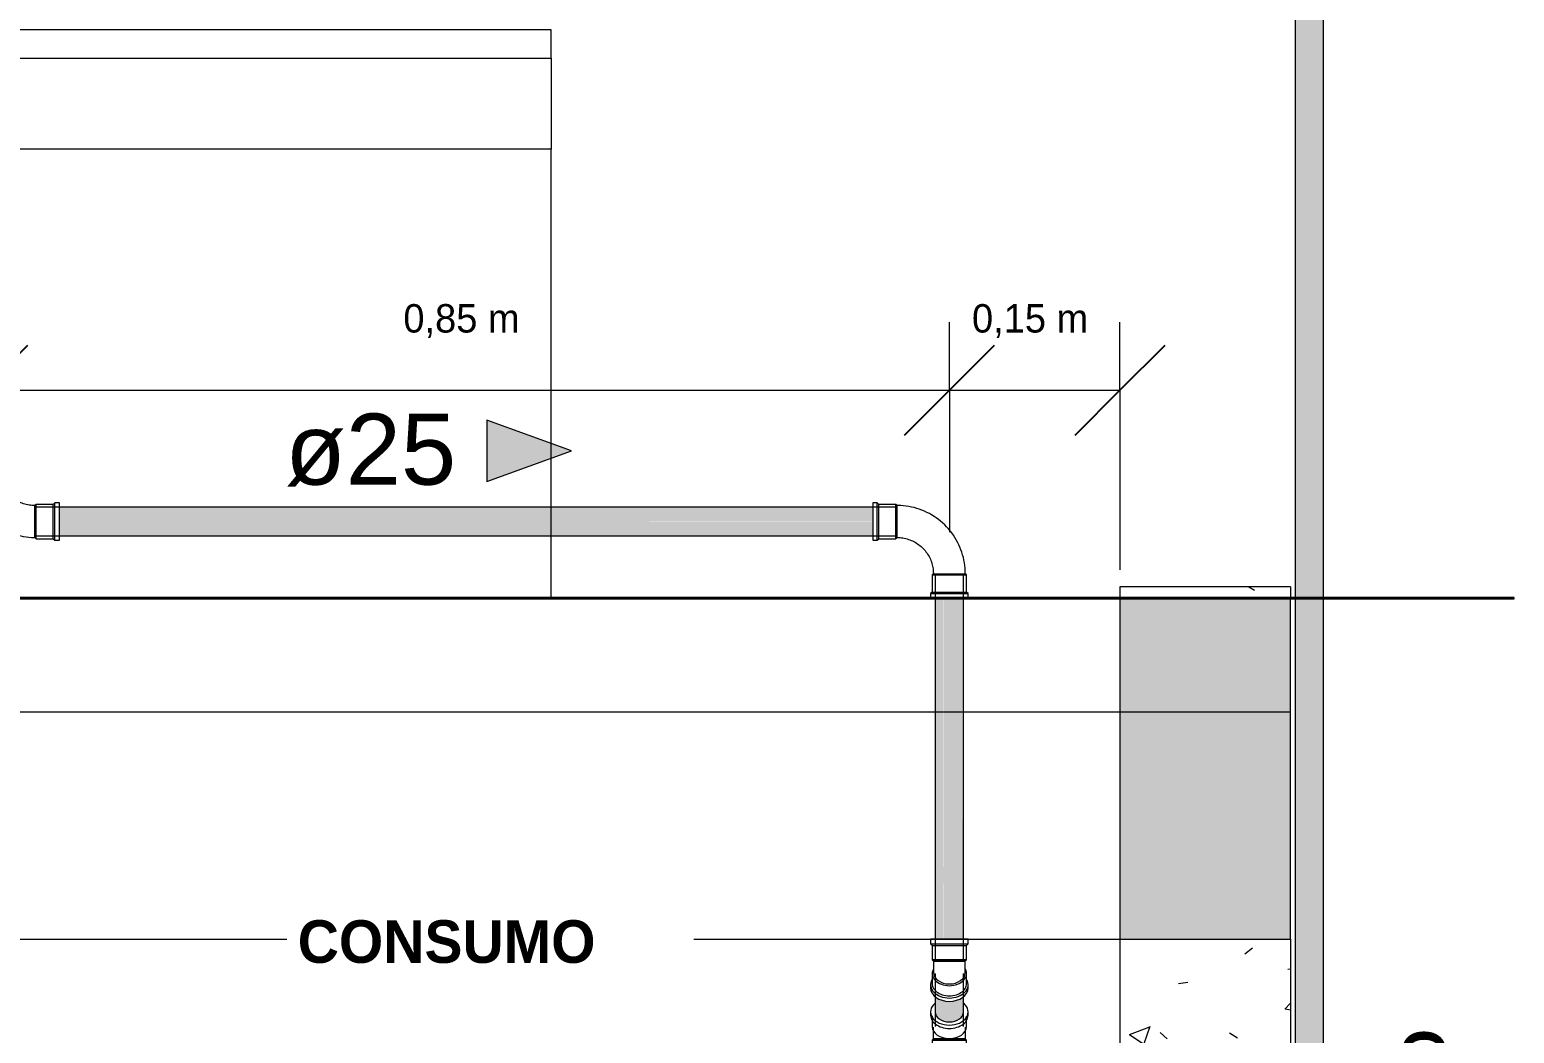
# Model space of a CAD drawing. Header units: metres. Extents: x -24.8 to 3.4, y -2.1 to 25.8.
# Drawn here: x -4.032 to -2.726, y 2.617 to 3.5 of the extents above; entities that cross this region are included whole.
import ezdxf

# ---------------------------------------------------------------- set-up
doc = ezdxf.new("R2010")
doc.units = ezdxf.units.M
doc.layers.add('1095_ARQ_BASE_COBERTA_dwg', color=7, linetype='Continuous', lineweight=5, true_color=0x767676)
doc.layers.add('A-FLOR', color=7, linetype='Continuous', lineweight=9, true_color=0x007f00)
for name, color, linetype, lineweight in [('A-ANNO-DIMS', 7, 'Continuous', 5), ('A-ANNO-DIMS-25', 7, 'Continuous', 5), ('A-DETL', 7, 'Continuous', 5), ('A-DETL-GENF', 7, 'Continuous', 5), ('A-GENM', 7, 'Continuous', 5), ('A-WALL', 7, 'Continuous', 9), ('G-ANNO-TEXT', 7, 'Continuous', 5), ('KIRYA - PAREDE', 7, 'Continuous', 40), ('KIRYA - PAREDE VISTA', 7, 'Continuous', 15), ('KIRYA - PISO', 7, 'Continuous', 5), ('P-PIPE', 7, 'Continuous', 5), ('P-PIPE-IDEN', 7, 'Continuous', 5), ('S-COLS', 7, 'Continuous', 5), ('VEGETAÇÃO', 7, 'Continuous', 5)]:
    doc.layers.add(name, color=color, linetype=linetype, lineweight=lineweight)
doc.styles.add('Arial_1', font='arial.ttf', dxfattribs={"height": 0.0625})
doc.styles.add('Century Gothic_4', font='GOTHIC.TTF', dxfattribs={"height": 0.025})
doc.styles.add('Century Gothic_B_1', font='GOTHICB.TTF', dxfattribs={"height": 0.0375})
doc.dimstyles.new('Setores_1_mm_1', dxfattribs={"dimscale": 0.3048, "dimtxt": 0.026104, "dimasz": 0.260417, "dimexe": 0.19685, "dimexo": 0.123031, "dimgap": 0.143537, "dimtad": 1, "dimrnd": 0.01, "dimzin": 0, "dimdsep": 46, "dimtxsty": 'Century Gothic_4', "dimblk1": 'OBLIQUE', "dimblk2": 'OBLIQUE', "dimsah": 1, "dimcen": 0.09, "dimazin": 0, "dimtfac": 1, "dimtdec": 4, "dimtix": 1, "dimtmove": 0, "dimatfit": 3, "dimfxl": 1, "dimtvp": 1, "dimtolj": 1, "dimtzin": 0, "dimarcsym": 2})

# ---------------------------------------------------------------- blocks, each defined once
blk = doc.blocks.new('Pilar retangular - 15 x 30 cm-V54-BB')
at = {"layer": 'S-COLS', "true_color": 0xeaeaea}
h = blk.add_hatch(dxfattribs=at)
h.set_pattern_fill('FP_15', color=254, style=0, pattern_type=2)
h.set_pattern_definition([(50, (-10.52, 1.491), (0.18219, -0.015938), [0.01905, -0.20955]), (355, (-10.52, 1.491), (-0.035242, 0.191059), [0.01524, -0.16764]), (100.451, (-10.505, 1.49), (0.146942, 0.17512), [0.01619, -0.17809]), (46.184, (-10.52, 1.542), (0.271077, -0.042045), [0.02857, -0.31432]), (96.636, (-10.497, 1.539), (0.237407, 0.247433), [0.02429, -0.26714]), (351.184, (-10.52, 1.542), (0.237406, 0.247428), [0.02286, -0.25146]), (21, (-10.495, 1.529), (0.15162, -0.102267), [0.01905, -0.20955]), (326, (-10.495, 1.529), (0.061803, 0.18419), [0.01524, -0.16764]), (71.451, (-10.482, 1.521), (0.213418, 0.081924), [0.01619, -0.17809]), (37.5, (-10.52, 1.491), (0.0030864, 0.084551), [0.00838, -0.15723, 0.00838, -0.1618, -0.16827]), (37.5, (-10.52, 1.491), (0.0030864, 0.084551), [-0.33579, 0.00838, -0.15989]), (7.5, (-10.52, 1.491), (0.0668157, 0.1001782), [0.00838, -0.08865, 0.00838, -0.15342, -0.06413]), (7.5, (-10.52, 1.491), (0.0668157, 0.1001782), [-0.25883, 0.00838, -0.05575]), (327.5, (-10.577, 1.491), (0.1355866, -0.0057276), [0.00838, -0.05512, 0.00838, -0.18974, -0.26289]), (327.5, (-10.577, 1.491), (0.1355866, -0.0057276), [-0.26162, 0.00838, -0.25451]), (317.5, (-10.602, 1.491), (0.148125, 0.025429), [0.00838, -0.07417, 0.00838, -0.12319, -0.18669]), (317.5, (-10.602, 1.491), (0.148125, 0.025429), [-0.21412, 0.00838, -0.17831])])
h.paths.add_polyline_path([(-9.2501, 0), (-9.2501, 2.7), (-9.4001, 2.7), (-9.4001, 0)])
h.paths.add_polyline_path([(-9.4001, 3), (-9.2501, 3), (-9.2501, 3.01), (-9.4001, 3.01)])
at = {"layer": 'S-COLS', "color": 253, "true_color": 0xaaaaaa}
for p, q in [((-9.4001, 3.01), (-9.4001, 3)), ((-9.2501, 3.01), (-9.4001, 3.01)), ((-9.2501, 3.01), (-9.2501, 3)), ((-9.4001, 2.7), (-9.4001, 0)), ((-9.2501, 2.7), (-9.2501, 0))]:
    blk.add_line(p, q, dxfattribs=at)
blk = doc.blocks.new('Base de madeira e alvenaria para caixa d_água - ERIKBIM - Base de madeira e alvenaria para caixa d_água - ERIKBIM-3636057-BB')
at = {"layer": 'A-GENM', "color": 253, "true_color": 0xaaaaaa}
for p, q in [((-9.9001, 3.5), (-10.9001, 3.5)), ((-10.9001, 3.5), (-10.9001, 3.475)), ((-9.9001, 3.475), (-9.9001, 3.5)), ((-10.9001, 3.395), (-10.9001, 3.475)), ((-10.9001, 3.475), (-9.9001, 3.475)), ((-9.9001, 3.475), (-9.9001, 3.395)), ((-9.9001, 3.395), (-10.9001, 3.395)), ((-10.9001, 3.395), (-10.9001, 3)), ((-9.9001, 3), (-9.9001, 3.395)), ((-10.9001, 3), (-9.9001, 3))]:
    blk.add_line(p, q, dxfattribs=at)
blk = doc.blocks.new('1095_ARQ_BASE_COBERTA_dwg_A$C015C14DD-3610888-BB')
at = {"layer": 'VEGETAÇÃO'}
for p, q in [((-10.3366, 3), (-10.1024, 3)), ((-9.4827, 3), (-9.6441, 3)), ((-9.0535, 3), (-9.3609, 3)), ((-9.0535, 3), (-9.359, 3)), ((-9.0535, 3), (-9.3371, 3)), ((-9.3331, 3), (-9.0535, 3)), ((-9.3312, 3), (-9.0535, 3)), ((-9.0535, 3), (-9.3207, 3)), ((-9.0535, 3), (-9.3093, 3)), ((-9.0535, 3), (-9.2929, 3)), ((-9.0535, 3), (-9.2914, 3)), ((-9.2636, 3), (-9.0535, 3)), ((-9.2611, 3), (-9.0535, 3)), ((-9.2592, 3), (-9.0535, 3)), ((-9.2373, 3), (-9.0535, 3)), ((-9.2209, 3), (-9.0535, 3)), ((-9.0535, 3), (-9.2049, 3)), ((-9.1916, 3), (-9.0535, 3)), ((-9.1883, 3), (-9.0535, 3)), ((-9.1864, 3), (-9.0535, 3)), ((-9.1771, 3), (-9.0535, 3)), ((-9.1645, 3), (-9.0535, 3)), ((-9.1481, 3), (-9.0535, 3)), ((-9.1188, 3), (-9.0535, 3)), ((-9.1051, 3), (-9.0535, 3)), ((-9.0535, 3), (-9.1043, 3)), ((-9.0535, 3), (-9.0903, 3)), ((-9.0535, 3), (-9.0719, 3)), ((-9.0535, 3), (-9.07, 3)), ((-9.0535, 3), (-9.0674, 3)), ((-9.0535, 3), (-9.0625, 3)), ((-9.0535, 3), (-9.0553, 3))]:
    blk.add_line(p, q, dxfattribs=at)
at = {"layer": 'VEGETAÇÃO', "flags": 128}
for points in [[(-9.0535, 3), (-9.214, 3), (-9.2939, 3), (-9.4827, 3), (-9.8167, 3), (-9.9788, 3), (-10.1483, 3), (-10.2571, 3), (-10.326, 3), (-10.634, 3), (-10.8221, 3), (-10.6607, 3)], [(-10.8197, 3), (-10.5855, 3), (-10.2792, 3)], [(-10.7469, 3), (-10.5855, 3), (-10.2514, 3)], [(-10.5709, 3), (-10.3366, 3), (-10.6706, 3)], [(-10.5452, 3), (-10.311, 3), (-10.645, 3)], [(-10.6428, 3), (-10.3366, 3), (-10.4981, 3)], [(-10.4724, 3), (-10.311, 3), (-10.6172, 3)], [(-10.2401, 3), (-10.5742, 3), (-10.3399, 3)], [(-10.4127, 3), (-10.5742, 3), (-10.268, 3)], [(-10.3147, 3), (-10.4762, 3), (-10.5212, 3)], [(-10.4196, 3), (-10.1854, 3), (-10.5194, 3)], [(-10.5058, 3), (-10.1696, 3), (-10.0876, 3), (-9.9656, 3), (-9.905, 3), (-9.8926, 3), (-9.8995, 3), (-9.8299, 3), (-9.7534, 3), (-9.4971, 3), (-9.4888, 3), (-9.4812, 3), (-9.2972, 3), (-9.1381, 3), (-9.0535, 3)], [(-10.3468, 3), (-10.1854, 3), (-10.4916, 3)], [(-10.1422, 3), (-10.4762, 3), (-10.17, 3)], [(-10.1752, 3), (-10.3366, 3), (-10.3816, 3)], [(-10.1495, 3), (-10.311, 3), (-10.356, 3)], [(-10.3188, 3), (-10.0126, 3), (-10.3466, 3)], [(-10.2916, 3), (-10.3366, 3), (-10.3415, 3)], [(-10.0026, 3), (-10.3366, 3), (-10.0304, 3)], [(-10.2337, 3), (-9.9995, 3), (-10.3335, 3)], [(-9.977, 3), (-10.311, 3), (-10.0048, 3)], [(-10.1609, 3), (-9.9995, 3), (-10.3057, 3)], [(-10.2028, 3), (-9.9686, 3), (-10.3026, 3)], [(-10.2006, 3), (-9.9663, 3), (-10.3003, 3)], [(-10.2721, 3), (-9.9659, 3), (-10.2999, 3)], [(-10.13, 3), (-9.9686, 3), (-10.2748, 3)], [(-10.1278, 3), (-9.9663, 3), (-10.2725, 3)], [(-10.2352, 3), (-9.929, 3), (-10.263, 3)], [(-10.2468, 3), (-10.0126, 3), (-9.7064, 3)], [(-10.0239, 3), (-10.1854, 3), (-10.2304, 3)], [(-10.2002, 3), (-9.9659, 3), (-9.6597, 3)], [(-10.1639, 3), (-9.8577, 3), (-10.1917, 3)], [(-9.8513, 3), (-10.1854, 3), (-9.8792, 3)], [(-10.174, 3), (-10.0126, 3), (-9.6786, 3)], [(-10.1632, 3), (-9.929, 3), (-9.6228, 3)], [(-10.1181, 3), (-9.8119, 3), (-10.146, 3)], [(-10.0372, 3), (-9.803, 3), (-10.137, 3)], [(-10.1018, 3), (-9.7956, 3), (-10.1296, 3)], [(-10.1273, 3), (-9.9659, 3), (-9.6319, 3)], [(-9.9644, 3), (-9.803, 3), (-10.1092, 3)], [(-10.0919, 3), (-9.8577, 3), (-9.5515, 3)], [(-10.0904, 3), (-9.929, 3), (-9.595, 3)], [(-10.056, 3), (-9.7498, 3), (-10.0838, 3)], [(-10.0374, 3), (-9.7312, 3), (-10.0652, 3)], [(-9.8511, 3), (-10.0126, 3), (-10.0576, 3)], [(-10.0462, 3), (-9.8119, 3), (-9.5057, 3)], [(-9.8381, 3), (-9.9995, 3), (-10.0445, 3)], [(-10.0299, 3), (-9.7956, 3), (-9.4894, 3)], [(-10.0191, 3), (-9.8577, 3), (-9.5237, 3)], [(-9.8071, 3), (-9.9686, 3), (-10.0136, 3)], [(-9.8049, 3), (-9.9663, 3), (-10.0113, 3)], [(-9.8045, 3), (-9.9659, 3), (-10.0109, 3)], [(-9.6655, 3), (-9.9995, 3), (-9.6933, 3)], [(-9.7636, 3), (-9.7391, 3), (-9.7759, 3), (-9.7848, 3), (-9.9405, 3), (-9.9876, 3), (-9.9392, 3), (-9.8909, 3), (-9.8521, 3), (-9.8415, 3), (-9.8597, 3), (-9.8968, 3), (-9.9297, 3), (-9.924, 3), (-9.8803, 3), (-9.8167, 3), (-9.7866, 3), (-9.748, 3), (-9.6074, 3), (-9.4862, 3), (-9.4662, 3), (-9.635, 3), (-9.7129, 3), (-9.8093, 3), (-9.7487, 3), (-9.6082, 3), (-9.5965, 3), (-9.8604, 3), (-9.899, 3), (-9.9279, 3)], [(-9.984, 3), (-9.7498, 3), (-9.4436, 3)], [(-9.7676, 3), (-9.929, 3), (-9.974, 3)], [(-9.9734, 3), (-9.8119, 3), (-9.4779, 3)], [(-9.6345, 3), (-9.9686, 3), (-9.6624, 3)], [(-9.6323, 3), (-9.9663, 3), (-9.6601, 3)], [(-9.9655, 3), (-9.7312, 3), (-9.425, 3)], [(-9.9571, 3), (-9.7956, 3), (-9.4616, 3)], [(-9.9112, 3), (-9.7498, 3), (-9.4157, 3)], [(-9.6963, 3), (-9.8577, 3), (-9.9027, 3)], [(-9.7935, 3), (-9.5593, 3), (-9.8933, 3)], [(-9.8926, 3), (-9.7312, 3), (-9.3972, 3)], [(-9.7713, 3), (-9.537, 3), (-9.871, 3)], [(-9.7207, 3), (-9.5593, 3), (-9.8655, 3)], [(-9.8373, 3), (-9.5311, 3), (-9.8651, 3)], [(-9.6505, 3), (-9.8119, 3), (-9.8569, 3)], [(-9.6416, 3), (-9.803, 3), (-9.848, 3)], [(-9.6984, 3), (-9.537, 3), (-9.8432, 3)], [(-9.6342, 3), (-9.7956, 3), (-9.8406, 3)], [(-9.469, 3), (-9.803, 3), (-9.4968, 3)], [(-9.5883, 3), (-9.7498, 3), (-9.7948, 3)], [(-9.7889, 3), (-9.4827, 3), (-9.1487, 3)], [(-9.5698, 3), (-9.7312, 3), (-9.7762, 3)], [(-9.7442, 3), (-9.438, 3), (-9.7721, 3)], [(-9.7653, 3), (-9.5311, 3), (-9.2249, 3)], [(-9.7116, 3), (-9.4054, 3), (-9.7394, 3)], [(-9.5277, 3), (-9.4827, 3), (-9.7169, 3)], [(-9.6067, 3), (-9.3725, 3), (-9.7065, 3)], [(-9.6925, 3), (-9.5311, 3), (-9.1971, 3)], [(-9.5339, 3), (-9.3725, 3), (-9.6787, 3)], [(-9.6723, 3), (-9.438, 3), (-9.1318, 3)], [(-9.5597, 3), (-9.3254, 3), (-9.6594, 3)], [(-9.6397, 3), (-9.4054, 3), (-9.0992, 3)], [(-9.4869, 3), (-9.3254, 3), (-9.6316, 3)], [(-9.5269, 3), (-9.2926, 3), (-9.6266, 3)], [(-9.3979, 3), (-9.5593, 3), (-9.6043, 3)], [(-9.5995, 3), (-9.438, 3), (-9.104, 3)], [(-9.4541, 3), (-9.2926, 3), (-9.5988, 3)], [(-9.5607, 3), (-9.2545, 3), (-9.5885, 3)], [(-9.3756, 3), (-9.537, 3), (-9.582, 3)], [(-9.3697, 3), (-9.5311, 3), (-9.5761, 3)], [(-9.5669, 3), (-9.4054, 3), (-9.0714, 3)], [(-9.5328, 3), (-9.2266, 3), (-9.5606, 3)], [(-9.2253, 3), (-9.5593, 3), (-9.2531, 3)], [(-9.5214, 3), (-9.2152, 3), (-9.5492, 3)], [(-9.203, 3), (-9.537, 3), (-9.2308, 3)], [(-9.4021, 3), (-9.1678, 3), (-9.5018, 3)], [(-9.4888, 3), (-9.2545, 3), (-9.0535, 3)], [(-9.2766, 3), (-9.438, 3), (-9.483, 3)], [(-9.1765, 3), (-9.4827, 3), (-9.3212, 3)], [(-9.4512, 3), (-9.145, 3), (-9.4791, 3)], [(-9.3293, 3), (-9.1678, 3), (-9.474, 3)], [(-9.4609, 3), (-9.2266, 3), (-9.0535, 3)], [(-9.244, 3), (-9.4054, 3), (-9.4504, 3)], [(-9.4494, 3), (-9.2152, 3), (-9.0535, 3)], [(-9.3955, 3), (-9.0893, 3), (-9.4233, 3)], [(-9.2111, 3), (-9.3725, 3), (-9.4175, 3)], [(-9.4159, 3), (-9.2545, 3), (-9.0535, 3)], [(-9.3876, 3), (-9.0814, 3), (-9.4154, 3)], [(-9.3881, 3), (-9.2266, 3), (-9.0535, 3)], [(-9.3793, 3), (-9.145, 3), (-9.0535, 3)], [(-9.3766, 3), (-9.2152, 3), (-9.0535, 3)], [(-9.0535, 3), (-9.3725, 3), (-9.0663, 3)], [(-9.164, 3), (-9.3254, 3), (-9.3704, 3)], [(-9.1312, 3), (-9.2926, 3), (-9.3376, 3)], [(-9.0535, 3), (-9.3254, 3), (-9.0535, 3)], [(-9.3235, 3), (-9.0893, 3), (-9.0535, 3)], [(-9.3156, 3), (-9.0814, 3), (-9.0535, 3)], [(-9.3065, 3), (-9.145, 3), (-9.0535, 3)], [(-9.0931, 3), (-9.2545, 3), (-9.2995, 3)], [(-9.0535, 3), (-9.2926, 3), (-9.0535, 3)], [(-9.0652, 3), (-9.2266, 3), (-9.2716, 3)], [(-9.0537, 3), (-9.2152, 3), (-9.2602, 3)], [(-9.2507, 3), (-9.0893, 3), (-9.0535, 3)], [(-9.2428, 3), (-9.0814, 3), (-9.0535, 3)], [(-9.0535, 3), (-9.1678, 3), (-9.2128, 3)], [(-9.0535, 3), (-9.145, 3), (-9.19, 3)], [(-9.0535, 3), (-9.1678, 3), (-9.0535, 3)], [(-9.0535, 3), (-9.0893, 3), (-9.1343, 3)], [(-9.0535, 3), (-9.0814, 3), (-9.1264, 3)]]:
    blk.add_lwpolyline(points, dxfattribs=at)
blk = doc.blocks.new('1095_ARQ_BASE_COBERTA_dwg-3608433-BB')
at = {"layer": 'KIRYA - PAREDE'}
for p, q in [((-9.5666, 3), (-12.1995, 3)), ((-12.1995, 3), (-9.0535, 3)), ((-9.2461, 3), (-9.5336, 3)), ((-9.0535, 3), (-9.2211, 3))]:
    blk.add_line(p, q, dxfattribs=at)
at = {"layer": 'KIRYA - PAREDE', "flags": 128}
blk.add_lwpolyline([(-9.0535, 3), (-10.7303, 3), (-10.4744, 3), (-9.0535, 3)], dxfattribs=at)
at = {"layer": 'KIRYA - PAREDE VISTA'}
for p, q in [((-9.0535, 3), (-12.1995, 3)), ((-9.2461, 3), (-12.1995, 3)), ((-9.0535, 3), (-10.7303, 3)), ((-10.4744, 3), (-9.0535, 3)), ((-10.1191, 3), (-10.4591, 3)), ((-9.6336, 3), (-9.9736, 3)), ((-9.3807, 3), (-9.7207, 3)), ((-9.0535, 3), (-9.2211, 3))]:
    blk.add_line(p, q, dxfattribs=at)
at = {"layer": 'KIRYA - PAREDE VISTA', "flags": 128}
for points in [[(-10.5239, 3), (-9.8934, 3), (-9.5893, 3), (-10.2198, 3)], [(-10.3904, 3), (-9.9401, 3), (-9.7229, 3), (-10.1732, 3)]]:
    blk.add_lwpolyline(points, close=True, dxfattribs=at)
at = {"layer": 'KIRYA - PISO'}
for p, q in [((-9.0535, 3), (-12.1995, 3)), ((-9.0535, 3), (-12.1995, 3)), ((-9.0535, 3), (-12.1995, 3)), ((-9.0535, 3), (-12.1995, 3)), ((-9.0535, 3), (-12.1995, 3)), ((-9.0537, 3), (-11.147, 3)), ((-9.0535, 3), (-11.0238, 3)), ((-9.1252, 3), (-9.0533, 3))]:
    blk.add_line(p, q, dxfattribs=at)
blk.add_blockref('1095_ARQ_BASE_COBERTA_dwg_A$C015C14DD-3610888-BB', (0, 0))
blk = doc.blocks.new('Joelho 45_90 - Agua Fria_Soldavel - MEP - Tigre - Standard-3629255-BB')
at = {"layer": 'P-PIPE'}
for p, q in [((-9.5666, 2.6361), (-9.5666, 2.6332)), ((-9.5652, 2.6322), (-9.5652, 2.6233)), ((-9.535, 2.6233), (-9.535, 2.6322)), ((-9.5336, 2.6332), (-9.5336, 2.6361)), ((-9.5641, 2.6123), (-9.5652, 2.6112)), ((-9.5652, 2.6112), (-9.5501, 2.6112)), ((-9.5652, 2.6112), (-9.5652, 2.5985)), ((-9.5501, 2.6112), (-9.5652, 2.6112)), ((-9.5501, 2.6123), (-9.5641, 2.6123)), ((-9.5641, 2.6123), (-9.5501, 2.6123)), ((-9.5541, 2.613), (-9.5539, 2.6129)), ((-9.5361, 2.6123), (-9.5501, 2.6123)), ((-9.5501, 2.6123), (-9.5361, 2.6123)), ((-9.5501, 2.6112), (-9.535, 2.6112)), ((-9.535, 2.6112), (-9.5501, 2.6112)), ((-9.5463, 2.6129), (-9.5461, 2.613)), ((-9.535, 2.6112), (-9.5361, 2.6123)), ((-9.535, 2.5985), (-9.535, 2.6112)), ((-9.5652, 2.5985), (-9.5666, 2.5971)), ((-9.5652, 2.5985), (-9.5501, 2.5985)), ((-9.5501, 2.5985), (-9.535, 2.5985)), ((-9.5336, 2.5971), (-9.535, 2.5985)), ((-9.5666, 2.5971), (-9.5666, 2.5931)), ((-9.5666, 2.5971), (-9.5501, 2.5971)), ((-9.5666, 2.5931), (-9.5501, 2.5931)), ((-9.5501, 2.5971), (-9.5336, 2.5971)), ((-9.5501, 2.5931), (-9.5336, 2.5931)), ((-9.5336, 2.5931), (-9.5336, 2.5971))]:
    blk.add_line(p, q, dxfattribs=at)
at = {"layer": 'P-PIPE', "flags": 128}
for points in [[(-9.5641, 2.6123), (-9.5641, 2.6129), (-9.5641, 2.6135), (-9.5641, 2.614), (-9.5641, 2.6146), (-9.5641, 2.6152), (-9.5641, 2.6157), (-9.5641, 2.6163), (-9.5641, 2.6168), (-9.5641, 2.6174), (-9.5641, 2.6179), (-9.5641, 2.6184), (-9.5641, 2.619), (-9.5641, 2.6195), (-9.5641, 2.62), (-9.5641, 2.6204), (-9.5641, 2.6209), (-9.5641, 2.6214), (-9.5641, 2.6218), (-9.5641, 2.6222), (-9.5641, 2.6225)], [(-9.5361, 2.6225), (-9.5361, 2.6221), (-9.5361, 2.6216), (-9.5361, 2.6212), (-9.5361, 2.6207), (-9.5361, 2.6203), (-9.5361, 2.6198), (-9.5361, 2.6193), (-9.5361, 2.6188), (-9.5361, 2.6182), (-9.5361, 2.6177), (-9.5361, 2.6172), (-9.5361, 2.6166), (-9.5361, 2.6161), (-9.5361, 2.6155), (-9.5361, 2.615), (-9.5361, 2.6144), (-9.5361, 2.6138), (-9.5361, 2.6132), (-9.5361, 2.6127), (-9.5361, 2.6123)]]:
    blk.add_lwpolyline(points, dxfattribs=at)
at = {"layer": 'P-PIPE'}
for centre, major_axis, start_param, end_param in [((-9.5501, 2.6361), (0.0165, 0), 2.439336, 4.712389), ((-9.5501, 2.6361), (0.0165, 0), 4.712389, 6.985442), ((-9.5501, 2.6332), (0.0165, 0), 3.070015, 4.712389), ((-9.5501, 2.6361), (0.0125, 0), 3.141593, 6.283185), ((-9.5501, 2.6332), (0.0165, 0), 4.712389, 6.354763), ((-9.5501, 2.6233), (0.0151, 0), 3.141593, 4.712389), ((-9.5501, 2.6233), (0.0151, 0), 3.141593, 4.712389), ((-9.5501, 2.6225), (0.014, 0), 4.441885, 4.45059), ((-9.5501, 2.6233), (0.0151, 0), 4.712389, 6.283185), ((-9.5501, 2.6233), (0.0151, 0), 4.712389, 6.283185), ((-9.5501, 2.6225), (0.014, 0), 4.974188, 4.982893)]:
    blk.add_ellipse(centre, major_axis=major_axis, ratio=0.707107, start_param=start_param, end_param=end_param, dxfattribs=at)
blk = doc.blocks.new('Joelho 45_90 - Agua Fria_Soldavel - MEP - Tigre - Standard-V64-BB')
at = {"layer": 'P-PIPE'}
for p, q in [((-9.5666, 2.7), (-9.5666, 2.696)), ((-9.5501, 2.7), (-9.5666, 2.7)), ((-9.5666, 2.696), (-9.5652, 2.6946)), ((-9.5666, 2.696), (-9.5501, 2.696)), ((-9.5652, 2.6946), (-9.5652, 2.6819)), ((-9.5652, 2.6946), (-9.5501, 2.6946)), ((-9.5336, 2.7), (-9.5501, 2.7)), ((-9.5501, 2.696), (-9.5336, 2.696)), ((-9.5501, 2.6946), (-9.535, 2.6946)), ((-9.535, 2.6946), (-9.5336, 2.696)), ((-9.535, 2.6819), (-9.535, 2.6946)), ((-9.5336, 2.696), (-9.5336, 2.7)), ((-9.5652, 2.6819), (-9.5641, 2.6808)), ((-9.5501, 2.6819), (-9.5652, 2.6819)), ((-9.5652, 2.6819), (-9.5501, 2.6819)), ((-9.5641, 2.6808), (-9.5501, 2.6808)), ((-9.5501, 2.6808), (-9.5641, 2.6808)), ((-9.535, 2.6819), (-9.5501, 2.6819)), ((-9.5501, 2.6819), (-9.535, 2.6819)), ((-9.5501, 2.6808), (-9.5361, 2.6808)), ((-9.5361, 2.6808), (-9.5501, 2.6808)), ((-9.5361, 2.6808), (-9.535, 2.6819)), ((-9.5652, 2.6698), (-9.5652, 2.6609)), ((-9.535, 2.6609), (-9.535, 2.6698)), ((-9.5666, 2.6599), (-9.5666, 2.657)), ((-9.5336, 2.657), (-9.5336, 2.6599))]:
    blk.add_line(p, q, dxfattribs=at)
at = {"layer": 'P-PIPE', "flags": 128}
for points in [[(-9.5641, 2.6808), (-9.5641, 2.6802), (-9.5641, 2.6796), (-9.5641, 2.6791), (-9.5641, 2.6785), (-9.5641, 2.6779), (-9.5641, 2.6774), (-9.5641, 2.6768), (-9.5641, 2.6763), (-9.5641, 2.6757), (-9.5641, 2.6752), (-9.5641, 2.6747), (-9.5641, 2.6742), (-9.5641, 2.6736), (-9.5641, 2.6732), (-9.5641, 2.6727), (-9.5641, 2.6722), (-9.5641, 2.6717), (-9.5641, 2.6713), (-9.5641, 2.6709), (-9.5641, 2.6706)], [(-9.5361, 2.6706), (-9.5361, 2.671), (-9.5361, 2.6715), (-9.5361, 2.6719), (-9.5361, 2.6724), (-9.5361, 2.6728), (-9.5361, 2.6733), (-9.5361, 2.6738), (-9.5361, 2.6743), (-9.5361, 2.6749), (-9.5361, 2.6754), (-9.5361, 2.6759), (-9.5361, 2.6765), (-9.5361, 2.677), (-9.5361, 2.6776), (-9.5361, 2.6781), (-9.5361, 2.6787), (-9.5361, 2.6793), (-9.5361, 2.6799), (-9.5361, 2.6804), (-9.5361, 2.6808)]]:
    blk.add_lwpolyline(points, dxfattribs=at)
at = {"layer": 'P-PIPE'}
for centre, major_axis, start_param, end_param in [((-9.5501, 2.6599), (0.0165, 0), 2.741546, 4.712389), ((-9.5501, 2.6698), (0.0151, 0), 2.779503, 4.712389), ((-9.5501, 2.6698), (0.0151, 0), 2.779503, 4.712389), ((-9.5501, 2.6706), (0.014, 0), 3.141593, 4.712389), ((-9.5501, 2.6706), (0.014, 0), 3.141593, 4.712389), ((-9.5501, 2.6698), (0.0151, 0), 4.712389, 6.65054), ((-9.5501, 2.6698), (0.0151, 0), 4.712389, 6.65054), ((-9.5501, 2.6706), (0.014, 0), 4.712389, 6.283185), ((-9.5501, 2.6706), (0.014, 0), 4.712389, 6.283185), ((-9.5501, 2.6599), (0.0165, 0), 4.712389, 6.683232), ((-9.5501, 2.657), (0.0165, 0), 3.141593, 4.712389), ((-9.5501, 2.6609), (0.0151, 0), 3.017762, 4.712389), ((-9.5501, 2.6609), (0.0151, 0), 4.712389, 6.407016), ((-9.5501, 2.657), (0.0165, 0), 4.712389, 6.283185)]:
    blk.add_ellipse(centre, major_axis=major_axis, ratio=0.707107, start_param=start_param, end_param=end_param, dxfattribs=at)
blk = doc.blocks.new('AF_Soldavel_Curva 45_90 - Standard-V65-BB')
at = {"layer": 'P-PIPE'}
for p, q in [((-9.6135, 3.0839), (-9.6175, 3.0839)), ((-9.6175, 3.0839), (-9.6175, 3.0509)), ((-9.6121, 3.0825), (-9.6135, 3.0839)), ((-9.6135, 3.0509), (-9.6135, 3.0839)), ((-9.5971, 3.0825), (-9.6121, 3.0825)), ((-9.6121, 3.0523), (-9.6121, 3.0825)), ((-9.596, 3.0814), (-9.5971, 3.0825)), ((-9.5971, 3.0523), (-9.5971, 3.0825)), ((-9.596, 3.0534), (-9.596, 3.0814)), ((-9.6175, 3.0509), (-9.6135, 3.0509)), ((-9.6135, 3.0509), (-9.6121, 3.0523)), ((-9.6121, 3.0523), (-9.5971, 3.0523)), ((-9.5971, 3.0523), (-9.596, 3.0534)), ((-9.5641, 3.0215), (-9.5652, 3.0204)), ((-9.5652, 3.0204), (-9.5652, 3.0054)), ((-9.5652, 3.0204), (-9.535, 3.0204)), ((-9.5641, 3.0215), (-9.5361, 3.0215)), ((-9.535, 3.0204), (-9.5361, 3.0215)), ((-9.535, 3.0054), (-9.535, 3.0204)), ((-9.5652, 3.0054), (-9.5666, 3.004)), ((-9.5666, 3.004), (-9.5666, 3)), ((-9.5666, 3.004), (-9.5336, 3.004)), ((-9.5652, 3.0054), (-9.535, 3.0054)), ((-9.5336, 3.004), (-9.535, 3.0054)), ((-9.5336, 3), (-9.5336, 3.004)), ((-9.5666, 3), (-9.5336, 3))]:
    blk.add_line(p, q, dxfattribs=at)
at = {"layer": 'P-PIPE', "flags": 128}
for points in [[(-9.5361, 3.0215), (-9.5361, 3.0239), (-9.5363, 3.0263), (-9.5365, 3.0287), (-9.5368, 3.031), (-9.5373, 3.0334), (-9.5378, 3.0357), (-9.5384, 3.0381), (-9.5391, 3.0404), (-9.5399, 3.0426), (-9.5408, 3.0448), (-9.5418, 3.047), (-9.5428, 3.0492), (-9.544, 3.0513), (-9.5452, 3.0533), (-9.5465, 3.0553), (-9.5479, 3.0573), (-9.5494, 3.0592), (-9.5509, 3.061), (-9.5526, 3.0628), (-9.5542, 3.0645), (-9.556, 3.0661), (-9.5578, 3.0677), (-9.5597, 3.0692), (-9.5616, 3.0706), (-9.5636, 3.0719), (-9.5657, 3.0732), (-9.5677, 3.0744), (-9.5699, 3.0754), (-9.5721, 3.0764), (-9.5743, 3.0774), (-9.5765, 3.0782), (-9.5788, 3.0789), (-9.5811, 3.0796), (-9.5835, 3.0801), (-9.5858, 3.0806), (-9.5882, 3.0809), (-9.5906, 3.0812), (-9.5929, 3.0814), (-9.5953, 3.0814), (-9.596, 3.0814)], [(-9.596, 3.0534), (-9.5947, 3.0533), (-9.5934, 3.0532), (-9.5922, 3.0531), (-9.5909, 3.0529), (-9.5897, 3.0527), (-9.5884, 3.0524), (-9.5872, 3.0521), (-9.586, 3.0517), (-9.5848, 3.0513), (-9.5836, 3.0508), (-9.5824, 3.0503), (-9.5813, 3.0498), (-9.5802, 3.0491), (-9.5791, 3.0485), (-9.578, 3.0478), (-9.577, 3.047), (-9.576, 3.0463), (-9.575, 3.0454), (-9.574, 3.0446), (-9.5731, 3.0437), (-9.5723, 3.0428), (-9.5714, 3.0418), (-9.5707, 3.0408), (-9.5699, 3.0398), (-9.5692, 3.0387), (-9.5685, 3.0376), (-9.5679, 3.0365), (-9.5673, 3.0354), (-9.5668, 3.0342), (-9.5663, 3.033), (-9.5659, 3.0318), (-9.5655, 3.0306), (-9.5651, 3.0294), (-9.5648, 3.0282), (-9.5646, 3.0269), (-9.5644, 3.0257), (-9.5643, 3.0244), (-9.5642, 3.0231), (-9.5641, 3.0218), (-9.5641, 3.0215)]]:
    blk.add_lwpolyline(points, dxfattribs=at)
blk = doc.blocks.new('AF_Soldavel_Curva 45_90 - Standard-V70-BB')
at = {"layer": 'P-PIPE'}
for p, q in [((-10.4166, 3.1348), (-10.4166, 3.1308)), ((-10.3836, 3.1348), (-10.4166, 3.1348)), ((-10.3836, 3.1308), (-10.3836, 3.1348)), ((-10.4166, 3.1308), (-10.4152, 3.1294)), ((-10.4166, 3.1308), (-10.3836, 3.1308)), ((-10.4152, 3.1294), (-10.4152, 3.1144)), ((-10.4152, 3.1294), (-10.385, 3.1294)), ((-10.385, 3.1294), (-10.3836, 3.1308)), ((-10.385, 3.1144), (-10.385, 3.1294)), ((-10.4152, 3.1144), (-10.4141, 3.1133)), ((-10.4152, 3.1144), (-10.385, 3.1144)), ((-10.4141, 3.1133), (-10.3861, 3.1133)), ((-10.3861, 3.1133), (-10.385, 3.1144)), ((-10.3531, 3.0825), (-10.3542, 3.0814)), ((-10.3542, 3.0534), (-10.3542, 3.0814)), ((-10.3381, 3.0825), (-10.3531, 3.0825)), ((-10.3531, 3.0523), (-10.3531, 3.0825)), ((-10.3367, 3.0839), (-10.3381, 3.0825)), ((-10.3381, 3.0523), (-10.3381, 3.0825)), ((-10.3327, 3.0839), (-10.3367, 3.0839)), ((-10.3367, 3.0509), (-10.3367, 3.0839)), ((-10.3327, 3.0509), (-10.3327, 3.0839)), ((-10.3542, 3.0534), (-10.3531, 3.0523)), ((-10.3531, 3.0523), (-10.3381, 3.0523)), ((-10.3381, 3.0523), (-10.3367, 3.0509)), ((-10.3367, 3.0509), (-10.3327, 3.0509))]:
    blk.add_line(p, q, dxfattribs=at)
at = {"layer": 'P-PIPE', "flags": 128}
for points in [[(-10.4141, 3.1133), (-10.4141, 3.1109), (-10.4139, 3.1085), (-10.4137, 3.1061), (-10.4134, 3.1037), (-10.4129, 3.1014), (-10.4124, 3.099), (-10.4118, 3.0967), (-10.4111, 3.0944), (-10.4103, 3.0922), (-10.4094, 3.0899), (-10.4084, 3.0878), (-10.4074, 3.0856), (-10.4062, 3.0835), (-10.405, 3.0814), (-10.4037, 3.0794), (-10.4023, 3.0775), (-10.4008, 3.0756), (-10.3993, 3.0738), (-10.3976, 3.072), (-10.396, 3.0703), (-10.3942, 3.0687), (-10.3924, 3.0671), (-10.3905, 3.0656), (-10.3886, 3.0642), (-10.3866, 3.0629), (-10.3845, 3.0616), (-10.3825, 3.0604), (-10.3803, 3.0593), (-10.3781, 3.0583), (-10.3759, 3.0574), (-10.3737, 3.0566), (-10.3714, 3.0559), (-10.3691, 3.0552), (-10.3667, 3.0547), (-10.3644, 3.0542), (-10.362, 3.0539), (-10.3596, 3.0536), (-10.3573, 3.0534), (-10.3549, 3.0534), (-10.3542, 3.0534)], [(-10.3542, 3.0814), (-10.3555, 3.0815), (-10.3568, 3.0815), (-10.358, 3.0817), (-10.3593, 3.0818), (-10.3605, 3.0821), (-10.3618, 3.0823), (-10.363, 3.0827), (-10.3642, 3.083), (-10.3654, 3.0835), (-10.3666, 3.0839), (-10.3678, 3.0845), (-10.3689, 3.085), (-10.37, 3.0856), (-10.3711, 3.0863), (-10.3722, 3.087), (-10.3732, 3.0877), (-10.3742, 3.0885), (-10.3752, 3.0893), (-10.3762, 3.0902), (-10.3771, 3.0911), (-10.3779, 3.092), (-10.3788, 3.093), (-10.3795, 3.094), (-10.3803, 3.095), (-10.381, 3.0961), (-10.3817, 3.0972), (-10.3823, 3.0983), (-10.3829, 3.0994), (-10.3834, 3.1006), (-10.3839, 3.1017), (-10.3843, 3.1029), (-10.3847, 3.1041), (-10.3851, 3.1054), (-10.3854, 3.1066), (-10.3856, 3.1079), (-10.3858, 3.1091), (-10.3859, 3.1104), (-10.386, 3.1117), (-10.3861, 3.1129), (-10.3861, 3.1133)]]:
    blk.add_lwpolyline(points, dxfattribs=at)
blk = doc.blocks.new('DIMBLOCK37-BB')
at = {"layer": 'A-ANNO-DIMS-25'}
for p, q in [((-3.2232, 3.1828), (-3.2232, 3.2428)), ((-3.0732, 3.1828), (-3.0732, 3.2428)), ((-3.2232, 3.1828), (-3.0732, 3.1828)), ((-3.2232, 3.1828), (-3.2232, 3.0804)), ((-3.0732, 3.1828), (-3.0732, 3.0249))]:
    blk.add_line(p, q, dxfattribs=at)
at = {"layer": 'A-ANNO-DIMS-25', "lineweight": 25}
for p, q in [((-3.2232, 3.1828), (-3.1835, 3.2225)), ((-3.0732, 3.1828), (-3.0335, 3.2225)), ((-3.2232, 3.1828), (-3.2629, 3.1431)), ((-3.0732, 3.1828), (-3.1129, 3.1431))]:
    blk.add_line(p, q, dxfattribs=at)
at = {"layer": 'A-ANNO-DIMS-25', "color": 0, "insert": (-3.2033, 3.2586), "char_height": 0.025, "width": 0.132261, "attachment_point": 1, "line_spacing_factor": 0.984502, "style": 'Century Gothic_4'}
blk.add_mtext('0,15 m', dxfattribs=at)
blk = doc.blocks.new('_Oblique')
at = {"color": 0, "linetype": 'ByBlock', "lineweight": -2}
blk.add_line((-0.5, -0.5), (0.5, 0.5), dxfattribs=at)
blk = doc.blocks.new('Anotacao_Tuboseta - Fluxo 1-2612753-BB')
at = {"layer": 'P-PIPE-IDEN'}
blk.add_hatch(color=256, dxfattribs=at).paths.add_polyline_path([(-9.1266, 0.7303), (-9.1807, 0.7303), (-9.1536, 0.8047)])
for p, q in [((-9.1536, 0.8047), (-9.1807, 0.7303)), ((-9.1266, 0.7303), (-9.1536, 0.8047)), ((-9.1807, 0.7303), (-9.1266, 0.7303))]:
    blk.add_line(p, q, dxfattribs=at)
blk = doc.blocks.new('DIMBLOCK49-BB')
at = {"layer": 'A-ANNO-DIMS-25'}
for p, q in [((-3.2232, 3.1828), (-3.2232, 3.2428)), ((-4.0732, 3.1828), (-4.0732, 3.2014)), ((-4.0732, 3.1828), (-3.2232, 3.1828)), ((-4.0732, 3.1828), (-4.0732, 3.1228)), ((-3.2232, 3.1828), (-3.2232, 3.0579))]:
    blk.add_line(p, q, dxfattribs=at)
at = {"layer": 'A-ANNO-DIMS-25', "lineweight": 25}
for p, q in [((-4.0732, 3.1828), (-4.0335, 3.2225)), ((-3.2232, 3.1828), (-3.1835, 3.2225)), ((-4.0732, 3.1828), (-4.1129, 3.1431)), ((-3.2232, 3.1828), (-3.2629, 3.1431))]:
    blk.add_line(p, q, dxfattribs=at)
at = {"layer": 'A-ANNO-DIMS-25', "color": 0, "insert": (-3.7033, 3.2586), "char_height": 0.025, "width": 0.132261, "attachment_point": 1, "line_spacing_factor": 0.984502, "style": 'Century Gothic_4'}
blk.add_mtext('0,85 m', dxfattribs=at)

msp = doc.modelspace()

# ---------------------------------------------------------------- hatches: boundary and pattern name
at = {"layer": 'A-DETL-GENF', "true_color": 0x808080}
h = msp.add_hatch(dxfattribs=at)
h.set_pattern_fill('FP_16', color=8, style=0, pattern_type=2)
h.set_pattern_definition([(50, (-4.19308, 1.491), (0.18219, -0.015938), [0.01905, -0.20955]), (355, (-4.19308, 1.491), (-0.035242, 0.191059), [0.01524, -0.16764]), (100.451, (-4.17808, 1.49), (0.146942, 0.17512), [0.01619, -0.17809]), (46.184, (-4.19308, 1.542), (0.271077, -0.042045), [0.02858, -0.31433]), (96.636, (-4.17008, 1.539), (0.237407, 0.247433), [0.02429, -0.26714]), (351.184, (-4.19308, 1.542), (0.237406, 0.247428), [0.02286, -0.25146]), (21, (-4.16808, 1.529), (0.15162, -0.102267), [0.01905, -0.20955]), (326, (-4.16808, 1.529), (0.061803, 0.18419), [0.01524, -0.16764]), (71.451, (-4.15508, 1.521), (0.213418, 0.081924), [0.01619, -0.17809]), (37.5, (-4.193084, 1.491), (0.0030864, 0.084551), [0.00838, -0.15723, 0.00838, -0.1618, -0.16827]), (37.5, (-4.193084, 1.491), (0.0030864, 0.084551), [-0.33579, 0.00838, -0.15989]), (7.5, (-4.19308, 1.491), (0.0668157, 0.1001782), [0.00838, -0.08865, 0.00838, -0.15342, -0.06413]), (7.5, (-4.19308, 1.491), (0.0668157, 0.1001782), [-0.25883, 0.00838, -0.05575]), (327.5, (-4.250084, 1.491), (0.1355866, -0.0057276), [0.00838, -0.05512, 0.00838, -0.18974, -0.26289]), (327.5, (-4.250084, 1.491), (0.1355866, -0.0057276), [-0.26162, 0.00838, -0.25451]), (317.5, (-4.27508, 1.491), (0.148125, 0.025429), [0.00838, -0.07417, 0.00838, -0.12319, -0.18669]), (317.5, (-4.27508, 1.491), (0.148125, 0.025429), [-0.21412, 0.00838, -0.17831])])
h.paths.add_polyline_path([(-5.7232, -0.3), (-5.5732, -0.3), (-5.5732, 0), (-5.7232, 0), (-5.7232, -0.1)])
h.paths.add_polyline_path([(-2.9232, -0.3), (-2.9232, 0), (-3.0732, 0), (-3.0732, -0.3)])
h.paths.add_polyline_path([(-5.7232, 2.7), (-5.5732, 2.7), (-5.5732, 3), (-5.7232, 3), (-5.7232, 2.9)])
h.paths.add_polyline_path([(-2.9232, 2.7), (-2.9232, 3), (-3.0732, 3), (-3.0732, 2.7)])
at = {"layer": 'P-PIPE', "true_color": 0x00ffff}
for points in [[(-2.9191, 2.0075), (-2.9121, 2.0075), (-2.9122, 3.9865), (-2.9191, 3.9865), (-2.9191, 2.0433)], [(-2.9121, 2.0075), (-2.8954, 2.0075), (-2.8954, 3.9865), (-2.9121, 3.9865), (-2.9121, 2.0433)], [(-2.8942, 2.0075), (-2.8944, 3.9865), (-2.8954, 3.9865), (-2.8954, 2.0075), (-2.8944, 2.0075)], [(-3.5131, 3.0674), (-3.2906, 3.0675), (-3.2906, 3.0799), (-4.0058, 3.0799), (-4.0058, 3.0674), (-3.9063, 3.0674)], [(-4.0058, 3.0549), (-3.2906, 3.0549), (-3.2906, 3.0674), (-4.0058, 3.0673), (-4.0058, 3.0553)], [(-3.2356, 2.7), (-3.2286, 2.7), (-3.2288, 3), (-3.2356, 3), (-3.2356, 2.7114)], [(-3.218, 2.7), (-3.2119, 2.7), (-3.212, 3), (-3.2286, 3), (-3.2283, 2.7), (-3.2181, 2.7)], [(-3.2107, 2.7), (-3.211, 3), (-3.2119, 3), (-3.2118, 2.7), (-3.2107, 2.7)], [(-3.2232, 2.6272), (-3.2232, 2.6454), (-3.2288, 2.6462), (-3.232, 2.6473), (-3.2357, 2.6496), (-3.2356, 2.6354), (-3.2349, 2.6332), (-3.2335, 2.6311), (-3.2313, 2.6294), (-3.2283, 2.6281), (-3.2255, 2.6274)], [(-3.2232, 2.6272), (-3.2189, 2.6278), (-3.2158, 2.629), (-3.2135, 2.6306), (-3.212, 2.6322), (-3.211, 2.6344), (-3.2107, 2.6361), (-3.2109, 2.6494), (-3.2125, 2.6483), (-3.2156, 2.6467), (-3.2199, 2.6457), (-3.2232, 2.6454), (-3.2232, 2.6275)]]:
    msp.add_hatch(color=4, dxfattribs=at).paths.add_polyline_path(points)

# ---------------------------------------------------------------- linework, layer by layer
at = {"layer": 'A-DETL'}
for p, q in [((-2.9232, 3), (-3.0732, 3)), ((-3.0732, 3), (-3.0732, 2.7)), ((-2.9232, 2.7), (-2.9232, 3)), ((-3.0732, 2.7), (-2.9232, 2.7))]:
    msp.add_line(p, q, dxfattribs=at)
at = {"layer": 'A-FLOR', "color": 9, "true_color": 0xaad4aa}
for p, q in [((-3.0732, 3), (-5.5732, 3)), ((-5.7232, 2.9), (-2.9232, 2.9))]:
    msp.add_line(p, q, dxfattribs=at)
at = {"layer": 'A-WALL', "color": 253, "true_color": 0xaaaaaa}
for p, q in [((-2.9232, 3), (-3.0732, 3)), ((-3.0732, 3), (-3.0732, 2.7)), ((-2.9232, 2.7), (-2.9232, 3)), ((-5.7232, 2.7), (-2.9232, 2.7))]:
    msp.add_line(p, q, dxfattribs=at)
at = {"layer": 'P-PIPE'}
for p, q in [((-2.9192, 4.0046), (-2.9192, 0.3159)), ((-2.8942, 0.3159), (-2.8942, 4.0046)), ((-3.2702, 3.0799), (-4.0262, 3.0799)), ((-4.0262, 3.0549), (-3.2702, 3.0549)), ((-3.2357, 3.0204), (-3.2357, 2.6819)), ((-3.2107, 2.6819), (-3.2107, 3.0204)), ((-3.2357, 2.6698), (-3.2357, 2.6233)), ((-3.2107, 2.6233), (-3.2107, 2.6698))]:
    msp.add_line(p, q, dxfattribs=at)

# ---------------------------------------------------------------- block references
at = {"layer": '1095_ARQ_BASE_COBERTA_dwg', "color": 7}
msp.add_blockref('1095_ARQ_BASE_COBERTA_dwg-3608433-BB', (6.3269, 0), dxfattribs=at)
at = {"layer": 'A-GENM', "color": 253, "true_color": 0xaaaaaa}
msp.add_blockref('Base de madeira e alvenaria para caixa d_água - ERIKBIM - Base de madeira e alvenaria para caixa d_água - ERIKBIM-3636057-BB', (6.3269, 0), dxfattribs=at)
at = {"layer": 'P-PIPE'}
for name in ['AF_Soldavel_Curva 45_90 - Standard-V70-BB', 'AF_Soldavel_Curva 45_90 - Standard-V65-BB', 'Joelho 45_90 - Agua Fria_Soldavel - MEP - Tigre - Standard-V64-BB', 'Joelho 45_90 - Agua Fria_Soldavel - MEP - Tigre - Standard-3629255-BB']:
    msp.add_blockref(name, (6.3269, 0), dxfattribs=at)
at = {"layer": 'P-PIPE-IDEN', "rotation": 270.0000000000001}
msp.add_blockref('Anotacao_Tuboseta - Fluxo 1-2612753-BB', (-4.3602, -6.0241), dxfattribs=at)
at = {"layer": 'S-COLS', "color": 253, "true_color": 0xaaaaaa}
msp.add_blockref('Pilar retangular - 15 x 30 cm-V54-BB', (6.3269, 0), dxfattribs=at)

# ---------------------------------------------------------------- texts
at = {"layer": 'G-ANNO-TEXT', "color": 1, "true_color": 0xff0000, "insert": (-2.8244, 2.1836), "char_height": 0.0375, "width": 0.517088, "attachment_point": 1, "rotation": 90, "style": 'Century Gothic_B_1', "bg_fill": 3, "box_fill_scale": 1.25, "bg_fill_color": 256, "bg_fill_true_color": 13158600, "bg_fill_transparency": 0}
msp.add_mtext('ABASTECIMENTO', dxfattribs=at)
at = {"layer": 'P-PIPE-IDEN', "insert": (-3.8073, 3.1623), "char_height": 0.0625, "width": 0.18038, "attachment_point": 1, "style": 'Arial_1'}
msp.add_mtext('ø25', dxfattribs=at)

# ---------------------------------------------------------------- dimensions: what is measured, and where the dimension line sits
at = {"layer": 'A-ANNO-DIMS'}
for base, p1, p2, override, picture, middle in [((-3.2232, 3.1828), (-4.0732, 3.2389), (-3.2232, 3.0204), {"dimpost": '<>', "dimfxl": 0.877634}, 'DIMBLOCK49-BB', (-3.6482, 3.2396)), ((-3.0732, 3.1828), (-3.2232, 3.0429), (-3.0732, 2.9874), {"dimpost": '<>', "dimfxl": 0.159918}, 'DIMBLOCK37-BB', (-3.1482, 3.2396))]:
    dim = msp.add_linear_dim(base=base, p1=p1, p2=p2, dimstyle='Setores_1_mm_1', override=override, dxfattribs=at)
    dim.commit()
    dim.dimension.update_dxf_attribs({"geometry": picture, "text_midpoint": middle})

# ---------------------------------------------------------------- next in the draw order: texts
at = {"layer": 'G-ANNO-TEXT', "color": 1, "true_color": 0xff0000, "insert": (-3.7962, 2.7167), "char_height": 0.0375, "width": 0.338713, "attachment_point": 1, "style": 'Century Gothic_B_1', "bg_fill": 3, "box_fill_scale": 1.25, "bg_fill_color": 256, "bg_fill_true_color": 13158600, "bg_fill_transparency": 0}
msp.add_mtext('CONSUMO', dxfattribs=at)

doc.saveas('drawing.dxf')
